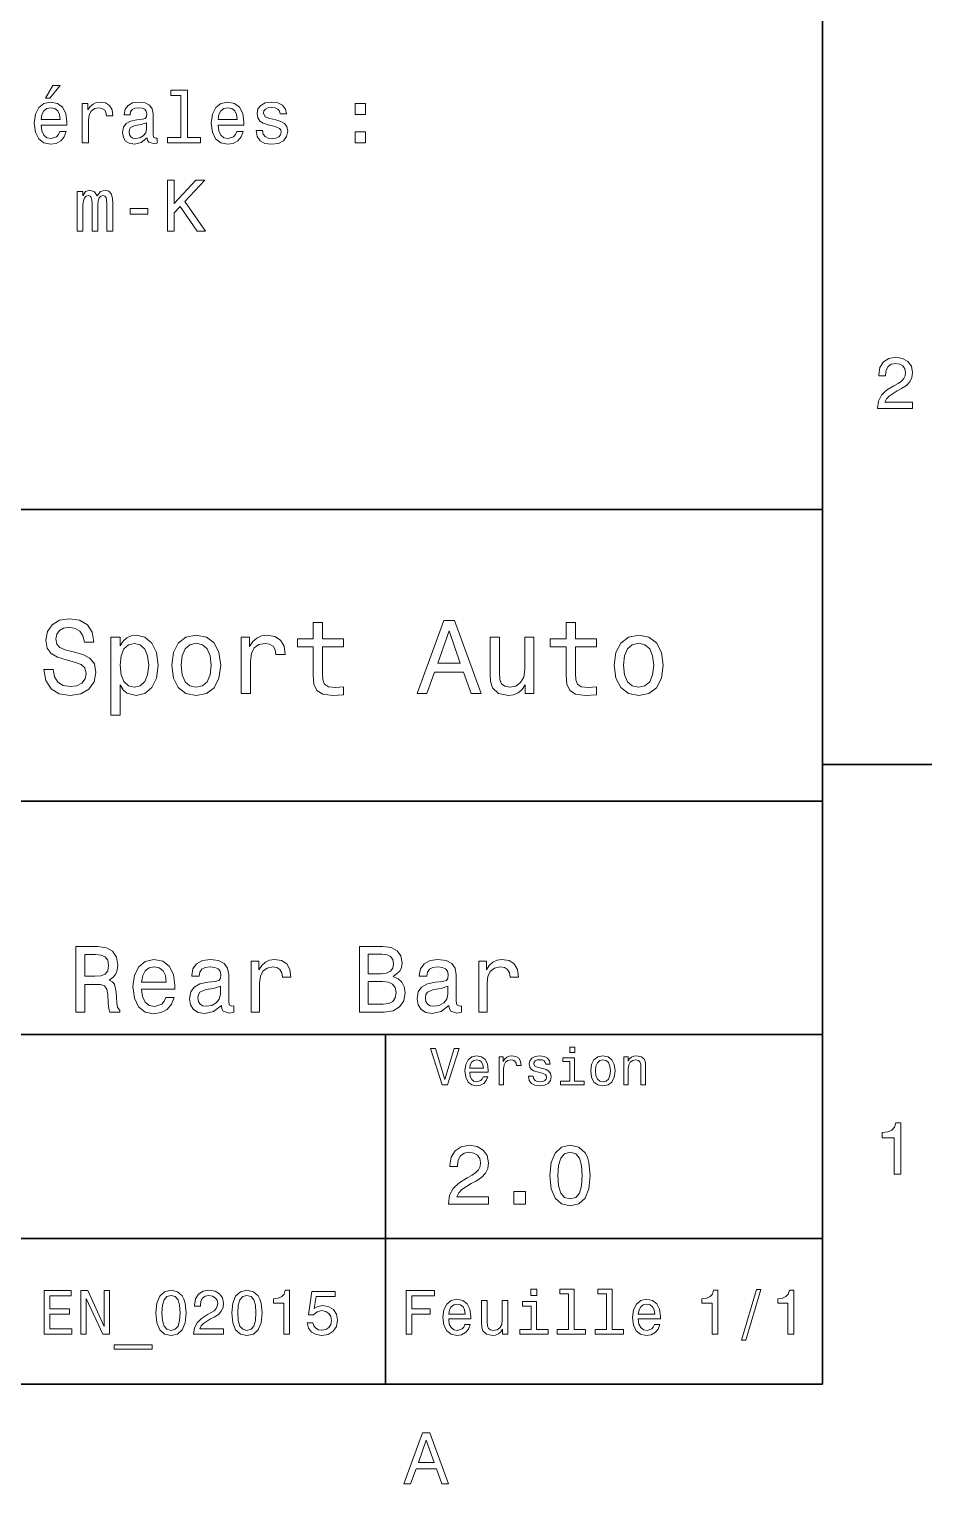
# Model space of a CAD drawing. Extents: x 0 to 297, y 0 to 210.
# Drawn here: x 232.5 to 294.5, y 3.2 to 103 of the extents above; entities that cross this region are included whole.
import ezdxf

# ---------------------------------------------------------------- set-up
doc = ezdxf.new("R2010")
doc.units = 0

msp = doc.modelspace()

# ---------------------------------------------------------------- linework, layer by layer
at = {"color": 7, "lineweight": 35}
for p, q in [((287, 10), (287, 200)), ((97, 70), (287, 70)), ((287, 70), (287, 10)), ((162, 50), (287, 50)), ((162, 34), (287, 34)), ((257, 10), (257, 34)), ((162, 20), (287, 20)), ((10, 10), (287, 10)), ((97, 10), (287, 10))]:
    msp.add_line(p, q, dxfattribs=at)
at = {"color": 7, "lineweight": 35, "ltscale": 0.1875}
msp.add_line((287, 52.5), (294.5, 52.5), dxfattribs=at)
at = {"color": 7, "lineweight": 13}
for points in [[(233.674347, 98.219742), (233.971893, 98.219742), (234.672913, 99.077087), (234.178665, 99.077087)], [(233.366714, 96.368874), (235.141922, 96.368874), (235.146973, 96.575645), (235.066284, 97.155617), (234.844376, 97.58934), (234.491348, 97.851585), (234.022339, 97.947403), (233.5634, 97.846542), (233.210373, 97.564117), (232.983429, 97.105186), (232.90274, 96.5), (232.978378, 95.879684), (233.205322, 95.425789), (233.553314, 95.143372), (234.007202, 95.047554), (234.400574, 95.113113), (234.723343, 95.284584), (234.960373, 95.556915), (235.096542, 95.920029), (234.657776, 95.920029), (234.567001, 95.7183), (234.435883, 95.567001), (234.062683, 95.445969), (233.775208, 95.501442), (233.55835, 95.677956), (233.417145, 95.965416), (233.366714, 96.353745)], [(236.180832, 95.143372), (236.624634, 95.143372), (236.624634, 96.691643), (236.670029, 97.064842), (236.806183, 97.33213), (237.028091, 97.493515), (237.325638, 97.548988), (237.547546, 97.513687), (237.713974, 97.412827), (237.814835, 97.241356), (237.850143, 97.009369), (238.298981, 97.009369), (238.238464, 97.41787), (238.072037, 97.710373), (237.794662, 97.886887), (237.416412, 97.947403), (237.15921, 97.907059), (236.937317, 97.806198), (236.740631, 97.634727), (236.58429, 97.40274), (236.58429, 97.851585), (236.180832, 97.851585)], [(240.65921, 95.496399), (240.65921, 95.48127), (240.684433, 95.309799), (240.760071, 95.188759), (241.077805, 95.092941), (241.324921, 95.133286), (241.324921, 95.476227), (241.219009, 95.461098), (241.077805, 95.526657), (241.052582, 95.728386), (241.052582, 97.130402), (240.992065, 97.488472), (240.815552, 97.740631), (240.507919, 97.89193), (240.074203, 97.947403), (239.650574, 97.886887), (239.337891, 97.715416), (239.141205, 97.448128), (239.075638, 97.0951), (239.075638, 97.064842), (239.47406, 97.064842), (239.509369, 97.276657), (239.620316, 97.427956), (239.801865, 97.51873), (240.059067, 97.554031), (240.306183, 97.528816), (240.482697, 97.453171), (240.588608, 97.322044), (240.623917, 97.140488), (240.603745, 96.928673), (240.523041, 96.822769), (240.32132, 96.772331), (239.943085, 96.731987), (239.509369, 96.641212), (239.201721, 96.479828), (239.020172, 96.227669), (238.964691, 95.854469), (239.015121, 95.521614), (239.171463, 95.274498), (239.42363, 95.118156), (239.771606, 95.062683), (240.240631, 95.168587)], [(242.969009, 98.391212), (242.969009, 95.516571), (242.056183, 95.516571), (242.056183, 95.143372), (244.320602, 95.143372), (244.320602, 95.516571), (243.412811, 95.516571), (243.412811, 98.764412), (242.273041, 98.764412), (242.273041, 98.391212)], [(245.510803, 96.368874), (247.286011, 96.368874), (247.291061, 96.575645), (247.210358, 97.155617), (246.988464, 97.58934), (246.635437, 97.851585), (246.166412, 97.947403), (245.707489, 97.846542), (245.354462, 97.564117), (245.127518, 97.105186), (245.046814, 96.5), (245.122467, 95.879684), (245.349411, 95.425789), (245.697403, 95.143372), (246.151291, 95.047554), (246.544662, 95.113113), (246.867432, 95.284584), (247.104462, 95.556915), (247.240631, 95.920029), (246.801865, 95.920029), (246.71109, 95.7183), (246.579956, 95.567001), (246.206757, 95.445969), (245.919296, 95.501442), (245.702438, 95.677956), (245.561234, 95.965416), (245.510803, 96.353745)], [(249.484863, 96.721901), (249.056183, 96.822769), (248.738464, 96.938759), (248.632553, 97.175789), (248.662811, 97.342216), (248.768723, 97.463257), (248.940186, 97.538902), (249.187317, 97.56916), (249.424347, 97.538902), (249.610947, 97.448128), (249.731979, 97.311958), (249.78241, 97.130402), (250.216125, 97.130402), (250.216125, 97.140488), (250.140472, 97.4683), (249.933716, 97.725502), (249.610947, 97.886887), (249.187317, 97.947403), (248.758636, 97.886887), (248.445953, 97.720459), (248.249268, 97.473343), (248.188751, 97.16066), (248.234146, 96.85807), (248.375351, 96.646255), (248.60733, 96.494957), (248.945236, 96.389046), (249.439468, 96.268013), (249.742065, 96.14193), (249.822754, 96.041069), (249.853012, 95.889771), (249.807632, 95.703171), (249.686584, 95.561958), (249.489899, 95.471184), (249.227661, 95.440926), (248.950287, 95.471184), (248.74855, 95.577087), (248.612381, 95.748558), (248.556915, 95.985588), (248.128235, 95.985588), (248.198837, 95.58213), (248.405609, 95.289627), (248.733429, 95.113113), (249.187317, 95.047554), (249.661377, 95.113113), (250.009354, 95.289627), (250.221176, 95.572044), (250.296814, 95.940201), (250.241348, 96.257927), (250.085007, 96.474785), (249.827805, 96.615997)], [(254.926514, 97.100143), (255.622467, 97.100143), (255.622467, 97.851585), (254.926514, 97.851585)], [(233.366714, 96.742073), (233.42218, 97.090057), (233.55835, 97.34726), (233.765121, 97.503601), (234.03746, 97.559074), (234.304749, 97.503601), (234.51152, 97.34726), (234.637604, 97.090057), (234.682983, 96.742073)], [(245.510803, 96.742073), (245.566269, 97.090057), (245.702438, 97.34726), (245.90921, 97.503601), (246.181549, 97.559074), (246.448837, 97.503601), (246.655609, 97.34726), (246.781693, 97.090057), (246.827087, 96.742073)], [(240.60878, 96.091499), (240.548264, 95.829254), (240.386887, 95.627518), (240.144806, 95.496399), (239.84726, 95.451012), (239.655609, 95.476227), (239.51944, 95.556915), (239.433716, 95.698128), (239.408493, 95.894814), (239.428665, 96.071327), (239.509369, 96.197403), (239.832123, 96.338615), (240.240631, 96.399132), (240.60878, 96.520172)], [(254.926514, 95.143372), (255.622467, 95.143372), (255.622467, 95.894814), (254.926514, 95.894814)], [(235.837891, 89.096542), (236.246399, 89.096542), (236.246399, 90.907059), (236.271606, 91.179398), (236.34726, 91.376083), (236.463257, 91.492073), (236.614548, 91.537468), (236.73558, 91.497116), (236.816284, 91.396255), (236.856628, 91.224785), (236.87175, 90.997841), (236.87175, 89.096542), (237.255035, 89.096542), (237.255035, 90.907059), (237.280258, 91.174355), (237.355896, 91.37104), (237.476944, 91.492073), (237.628235, 91.537468), (237.749268, 91.497116), (237.829971, 91.396255), (237.880402, 90.997841), (237.880402, 89.096542), (238.288895, 89.096542), (238.288895, 90.967583), (238.263687, 91.355911), (238.182983, 91.653458), (238.021606, 91.835014), (237.759369, 91.900574), (237.451721, 91.799713), (237.214691, 91.507202), (237.028091, 91.79467), (236.715408, 91.900574), (236.427948, 91.799713), (236.231262, 91.517288), (236.231262, 91.804756), (235.837891, 91.804756)], [(242.036011, 89.096542), (242.5, 89.096542), (242.5, 90.342216), (242.913544, 90.786026), (244.088608, 89.096542), (244.653442, 89.096542), (243.241348, 91.123917), (244.613098, 92.596542), (243.997833, 92.596542), (242.5, 90.977669), (242.5, 92.596542), (242.036011, 92.596542)], [(239.484146, 90.251442), (240.704605, 90.251442), (240.704605, 90.649857), (239.484146, 90.649857)], [(290.76947, 76.916786), (293.175079, 76.916786), (293.175079, 77.350502), (291.273773, 77.350502), (291.3797, 77.587532), (291.561249, 77.784218), (292.121033, 78.142288), (292.418579, 78.293587), (292.751434, 78.510445), (292.988464, 78.762604), (293.124634, 79.060158), (293.175079, 79.398056), (293.089355, 79.821686), (292.852325, 80.154541), (292.489197, 80.366356), (292.020172, 80.442001), (291.536041, 80.35627), (291.167877, 80.119232), (290.930847, 79.740997), (290.850159, 79.241714), (290.850159, 79.171112), (291.309082, 79.171112), (291.309082, 79.211456), (291.354462, 79.554398), (291.490631, 79.806557), (291.707489, 79.967941), (291.994965, 80.023415), (292.287476, 79.972984), (292.504333, 79.846901), (292.645538, 79.650215), (292.695984, 79.403099), (292.660675, 79.171112), (292.56485, 78.974426), (292.403473, 78.802956), (292.181549, 78.651657), (291.884003, 78.490273), (291.389771, 78.177589), (291.041779, 77.844742), (290.835022, 77.441284), (290.76947, 76.931915)], [(234.20462, 59.030979), (233.548996, 59.030979), (233.693085, 58.267288), (234.053314, 57.70533), (234.608078, 57.366714), (235.357361, 57.244236), (236.099426, 57.359509), (236.654175, 57.67651), (237.007202, 58.17363), (237.136902, 58.82925), (237.028824, 59.420029), (236.726227, 59.801872), (236.236313, 60.054031), (235.580704, 60.241352), (235.018738, 60.378242), (234.651306, 60.536743), (234.442368, 60.767288), (234.377533, 61.127522), (234.442368, 61.451729), (234.629684, 61.696686), (234.917877, 61.862389), (235.314133, 61.920029), (235.71759, 61.84798), (236.034592, 61.653458), (236.24353, 61.32925), (236.344391, 60.889767), (237, 60.889767), (237, 60.904179), (236.884735, 61.581409), (236.546112, 62.085732), (236.01297, 62.402737), (235.292511, 62.510807), (234.644104, 62.402737), (234.139771, 62.100143), (233.815567, 61.631844), (233.700287, 61.026657), (233.793961, 60.486309), (234.067734, 60.118874), (234.5, 59.873917), (235.09079, 59.6866), (235.674362, 59.520893), (236.113831, 59.362389), (236.380402, 59.131844), (236.47406, 58.757202), (236.387619, 58.375359), (236.164276, 58.087173), (235.825653, 57.907059), (235.386169, 57.849422), (234.896255, 57.928673), (234.521622, 58.159222), (234.283875, 58.533859)], [(252.05043, 60.579971), (252.05043, 58.64193), (252.093658, 58.015129), (252.29538, 57.582851), (252.698853, 57.330688), (253.383286, 57.244236), (254.132568, 57.280258), (254.132568, 57.827808), (253.585022, 57.78458), (253.087891, 57.842216), (252.82132, 58.022331), (252.706055, 58.324928), (252.684448, 58.75), (252.684448, 60.579971), (254.132568, 60.579971), (254.132568, 61.120316), (252.684448, 61.120316), (252.684448, 62.251438), (252.05043, 62.251438), (252.05043, 61.120316), (250.955322, 61.120316), (250.955322, 60.579971)], [(259.175781, 57.381123), (259.838623, 57.381123), (260.364563, 58.850864), (262.360229, 58.850864), (262.886169, 57.381123), (263.563416, 57.381123), (261.733429, 62.388329), (260.998566, 62.388329)], [(269.399109, 60.579971), (269.399109, 58.64193), (269.442352, 58.015129), (269.644073, 57.582851), (270.047546, 57.330688), (270.731995, 57.244236), (271.481262, 57.280258), (271.481262, 57.827808), (270.933716, 57.78458), (270.436584, 57.842216), (270.170013, 58.022331), (270.054749, 58.324928), (270.033142, 58.75), (270.033142, 60.579971), (271.481262, 60.579971), (271.481262, 61.120316), (270.033142, 61.120316), (270.033142, 62.251438), (269.399109, 62.251438), (269.399109, 61.120316), (268.304016, 61.120316), (268.304016, 60.579971)], [(238.786743, 60.652016), (238.786743, 61.25), (238.15274, 61.25), (238.15274, 55.882565), (238.786743, 55.882565), (238.786743, 57.971901), (239.010101, 57.633286), (239.262253, 57.409943), (239.896271, 57.244236), (240.50145, 57.381123), (240.976959, 57.791786), (241.286743, 58.440201), (241.402023, 59.319164), (241.286743, 60.190922), (240.976959, 60.839336), (240.50145, 61.242794), (239.896271, 61.386887), (239.550446, 61.343658), (239.255051, 61.206772), (239.002899, 60.976223)], [(242.338623, 59.311958), (242.453888, 58.432995), (242.785309, 57.78458), (243.311249, 57.381123), (244.017303, 57.244236), (244.716141, 57.381123), (245.242081, 57.777374), (245.573486, 58.425793), (245.695969, 59.311958), (245.573486, 60.190922), (245.242081, 60.846542), (244.716141, 61.242794), (244.017303, 61.386887), (243.311249, 61.242794), (242.785309, 60.839336), (242.453888, 60.190922)], [(247.100861, 57.381123), (247.734863, 57.381123), (247.734863, 59.592937), (247.799713, 60.12608), (247.994232, 60.507923), (248.311249, 60.738472), (248.736313, 60.817722), (249.053314, 60.767288), (249.291077, 60.623199), (249.435165, 60.378242), (249.485596, 60.046829), (250.126801, 60.046829), (250.040344, 60.630402), (249.802597, 61.048271), (249.406342, 61.30043), (248.865997, 61.386887), (248.498566, 61.32925), (248.181549, 61.185158), (247.900574, 60.940201), (247.677246, 60.608788), (247.677246, 61.25), (247.100861, 61.25)], [(260.595093, 59.463257), (261.365997, 61.667866), (262.136902, 59.463257)], [(267.194519, 61.25), (266.560516, 61.25), (266.560516, 59.016571), (266.488464, 58.497837), (266.279541, 58.123196), (265.955322, 57.892651), (265.530243, 57.820602), (265.19165, 57.878242), (264.975494, 58.051151), (264.853027, 58.346542), (264.824219, 58.764408), (264.824219, 61.25), (264.190186, 61.25), (264.190186, 58.706772), (264.211792, 58.195244), (264.348694, 57.770172), (264.766571, 57.381123), (265.436584, 57.244236), (265.796814, 57.294666), (266.106628, 57.424351), (266.373199, 57.647694), (266.589325, 57.971901), (266.589325, 57.381123), (267.194519, 57.381123)], [(272.698853, 59.311958), (272.814117, 58.432995), (273.145508, 57.78458), (273.671448, 57.381123), (274.377502, 57.244236), (275.076355, 57.381123), (275.602295, 57.777374), (275.933716, 58.425793), (276.056183, 59.311958), (275.933716, 60.190922), (275.602295, 60.846542), (275.076355, 61.242794), (274.377502, 61.386887), (273.671448, 61.242794), (273.145508, 60.839336), (272.814117, 60.190922)], [(239.788193, 57.8134), (239.363129, 57.907059), (239.053314, 58.195244), (238.858795, 58.663544), (238.793945, 59.319164), (238.858795, 59.967579), (239.053314, 60.435879), (239.363129, 60.716858), (239.788193, 60.817722), (240.177246, 60.716858), (240.48703, 60.428673), (240.681564, 59.960373), (240.753601, 59.319164), (240.681564, 58.67075), (240.48703, 58.195244), (240.177246, 57.907059)], [(242.98703, 59.319164), (243.05188, 59.967579), (243.253601, 60.435879), (243.57782, 60.72406), (244.017303, 60.824928), (244.449585, 60.72406), (244.773773, 60.443081), (244.97551, 59.967579), (245.047546, 59.319164), (244.97551, 58.663544), (244.773773, 58.188038), (244.449585, 57.899853), (244.017303, 57.806194), (243.57782, 57.899853), (243.253601, 58.188038), (243.05188, 58.663544)], [(273.34726, 59.319164), (273.412109, 59.967579), (273.613831, 60.435879), (273.938019, 60.72406), (274.377502, 60.824928), (274.809784, 60.72406), (275.134003, 60.443081), (275.335724, 59.967579), (275.407776, 59.319164), (275.335724, 58.663544), (275.134003, 58.188038), (274.809784, 57.899853), (274.377502, 57.806194), (273.938019, 57.899853), (273.613831, 58.188038), (273.412109, 58.663544)], [(235.764404, 35.530258), (236.367432, 35.530258), (236.367432, 37.430115), (236.983429, 37.430115), (237.437317, 37.41066), (237.722626, 37.319885), (237.878235, 37.105907), (237.943085, 36.723343), (237.975494, 36.139767), (238.014404, 35.757202), (238.092209, 35.530258), (238.773041, 35.530258), (238.773041, 35.653458), (238.623917, 35.835014), (238.572037, 36.172188), (238.526657, 36.898415), (238.416412, 37.4366), (238.267288, 37.605186), (238.033859, 37.728386), (238.293228, 37.890488), (238.474777, 38.117435), (238.591492, 38.402737), (238.630402, 38.746395), (238.539612, 39.291065), (238.280258, 39.699566), (237.852295, 39.945965), (237.268723, 40.030258), (235.764404, 40.030258)], [(257.538177, 37.961815), (257.992065, 38.337894), (258.108795, 38.590778), (258.147705, 38.902016), (258.063385, 39.388329), (257.810516, 39.738472), (257.402008, 39.95245), (256.831421, 40.030258), (255.229828, 40.030258), (255.229828, 35.530258), (256.92218, 35.530258), (257.525208, 35.621037), (257.972626, 35.886887), (258.251434, 36.308357), (258.348694, 36.87896), (258.290344, 37.261528), (258.134705, 37.57925), (257.881836, 37.812679)], [(237.100143, 39.479107), (237.495667, 39.440201), (237.77449, 39.317001), (237.949554, 39.090057), (238.007919, 38.733429), (237.943085, 38.357346), (237.768005, 38.130402), (237.469727, 38.013687), (237.061234, 37.981266), (236.367432, 37.981266), (236.367432, 39.479107)], [(240.270889, 37.105907), (242.553314, 37.105907), (242.559784, 37.371758), (242.456055, 38.117435), (242.170746, 38.675072), (241.716858, 39.012245), (241.113831, 39.135445), (240.523773, 39.005764), (240.069885, 38.642651), (239.778091, 38.052593), (239.674347, 37.274494), (239.771606, 36.476944), (240.0634, 35.893372), (240.510803, 35.530258), (241.094376, 35.407059), (241.600143, 35.491352), (242.015121, 35.711815), (242.319885, 36.061958), (242.494949, 36.528816), (241.930832, 36.528816), (241.814117, 36.269451), (241.645523, 36.074928), (241.165695, 35.919308), (240.796112, 35.990631), (240.517288, 36.217579), (240.335724, 36.587173), (240.270889, 37.086452)], [(245.743515, 35.98415), (245.743515, 35.964695), (245.775925, 35.744236), (245.873199, 35.588615), (246.281693, 35.465416), (246.599426, 35.517288), (246.599426, 35.958214), (246.463257, 35.938759), (246.281693, 36.023052), (246.249268, 36.282421), (246.249268, 38.085014), (246.171463, 38.545387), (245.944519, 38.869595), (245.548981, 39.064121), (244.991348, 39.135445), (244.446686, 39.057636), (244.044662, 38.837173), (243.791779, 38.493515), (243.707489, 38.039623), (243.707489, 38.000721), (244.219727, 38.000721), (244.265121, 38.273052), (244.407776, 38.467579), (244.641205, 38.584293), (244.971893, 38.629681), (245.289612, 38.59726), (245.516571, 38.5), (245.65274, 38.331409), (245.69812, 38.09798), (245.67218, 37.825645), (245.568436, 37.68948), (245.309067, 37.624638), (244.822754, 37.572765), (244.265121, 37.456051), (243.869598, 37.248558), (243.636169, 36.924351), (243.564835, 36.444523), (243.629669, 36.016571), (243.830688, 35.698845), (244.154892, 35.497837), (244.602295, 35.426514), (245.205322, 35.562679)], [(247.792496, 35.530258), (248.363098, 35.530258), (248.363098, 37.520893), (248.421463, 38.000721), (248.596527, 38.344379), (248.881836, 38.551872), (249.264404, 38.623199), (249.549713, 38.577808), (249.763672, 38.448124), (249.893372, 38.227665), (249.938751, 37.929394), (250.515839, 37.929394), (250.438034, 38.454609), (250.22406, 38.830692), (249.867432, 39.057636), (249.381119, 39.135445), (249.050415, 39.083572), (248.765121, 38.953888), (248.512238, 38.733429), (248.311234, 38.435158), (248.311234, 39.012245), (247.792496, 39.012245)], [(256.708191, 38.162823), (255.826355, 38.162823), (255.826355, 39.492073), (256.760071, 39.492073), (257.110229, 39.453171), (257.356628, 39.336452), (257.505768, 39.135445), (257.557617, 38.837173), (257.499268, 38.538902), (257.343658, 38.331409), (257.07782, 38.201729)], [(261.357361, 35.98415), (261.357361, 35.964695), (261.389771, 35.744236), (261.48703, 35.588615), (261.895538, 35.465416), (262.213257, 35.517288), (262.213257, 35.958214), (262.077087, 35.938759), (261.895538, 36.023052), (261.863098, 36.282421), (261.863098, 38.085014), (261.785309, 38.545387), (261.55835, 38.869595), (261.162811, 39.064121), (260.605164, 39.135445), (260.060516, 39.057636), (259.658508, 38.837173), (259.405609, 38.493515), (259.32132, 38.039623), (259.32132, 38.000721), (259.833557, 38.000721), (259.878967, 38.273052), (260.021606, 38.467579), (260.255035, 38.584293), (260.585724, 38.629681), (260.903442, 38.59726), (261.130402, 38.5), (261.266571, 38.331409), (261.311951, 38.09798), (261.286011, 37.825645), (261.182281, 37.68948), (260.922913, 37.624638), (260.436584, 37.572765), (259.878967, 37.456051), (259.483429, 37.248558), (259.25, 36.924351), (259.17868, 36.444523), (259.2435, 36.016571), (259.444519, 35.698845), (259.768738, 35.497837), (260.216125, 35.426514), (260.819153, 35.562679)], [(263.406342, 35.530258), (263.976929, 35.530258), (263.976929, 37.520893), (264.035278, 38.000721), (264.210388, 38.344379), (264.495667, 38.551872), (264.878235, 38.623199), (265.163544, 38.577808), (265.377502, 38.448124), (265.507202, 38.227665), (265.552582, 37.929394), (266.129669, 37.929394), (266.05188, 38.454609), (265.837891, 38.830692), (265.481262, 39.057636), (264.994934, 39.135445), (264.664246, 39.083572), (264.378967, 38.953888), (264.126068, 38.733429), (263.925049, 38.435158), (263.925049, 39.012245), (263.406342, 39.012245)], [(240.270889, 37.585735), (240.342209, 38.033138), (240.517288, 38.363831), (240.783142, 38.564842), (241.13327, 38.636166), (241.476944, 38.564842), (241.742798, 38.363831), (241.904892, 38.033138), (241.963257, 37.585735)], [(245.678665, 36.749279), (245.600861, 36.412102), (245.393372, 36.152737), (245.082123, 35.98415), (244.699554, 35.925793), (244.453156, 35.958214), (244.278091, 36.061958), (244.167862, 36.243515), (244.135437, 36.496395), (244.161377, 36.723343), (244.265121, 36.885445), (244.680115, 37.067001), (245.205322, 37.14481), (245.678665, 37.30043)], [(256.850861, 36.068443), (255.826355, 36.068443), (255.826355, 37.618156), (256.792511, 37.618156), (257.200989, 37.572765), (257.492798, 37.4366), (257.667847, 37.203171), (257.726227, 36.865993), (257.667847, 36.509365), (257.505768, 36.262966), (257.233429, 36.113831)], [(261.292511, 36.749279), (261.214691, 36.412102), (261.007202, 36.152737), (260.695953, 35.98415), (260.313385, 35.925793), (260.067017, 35.958214), (259.891937, 36.061958), (259.781677, 36.243515), (259.749268, 36.496395), (259.775208, 36.723343), (259.878967, 36.885445), (260.293945, 37.067001), (260.819153, 37.14481), (261.292511, 37.30043)], [(261.71109, 33.03458), (261.08429, 30.905619), (260.439484, 33.03458), (260.09726, 33.03458), (260.904175, 30.530979), (261.264404, 30.530979), (262.053314, 33.03458)], [(269.992798, 33.117435), (269.657776, 33.117435), (269.657776, 32.757202), (269.992798, 32.757202)], [(262.784576, 31.40634), (264.052582, 31.40634), (264.056183, 31.554033), (263.998566, 31.9683), (263.840057, 32.278099), (263.587891, 32.465416), (263.252869, 32.533859), (262.925079, 32.461815), (262.672913, 32.260086), (262.510803, 31.932276), (262.453156, 31.5), (262.507202, 31.056915), (262.669312, 30.732708), (262.917877, 30.530979), (263.242065, 30.462536), (263.523041, 30.509365), (263.753601, 30.631844), (263.922913, 30.826368), (264.020172, 31.085733), (263.706787, 31.085733), (263.641937, 30.941643), (263.548279, 30.833572), (263.281708, 30.747118), (263.076355, 30.786743), (262.921478, 30.912823), (262.820618, 31.118155), (262.784576, 31.395533)], [(262.784576, 31.672911), (262.824219, 31.921469), (262.921478, 32.105186), (263.069153, 32.216858), (263.263702, 32.256485), (263.45462, 32.216858), (263.602295, 32.105186), (263.692352, 31.921469), (263.724792, 31.672911)], [(264.794678, 30.530979), (265.111664, 30.530979), (265.111664, 31.636887), (265.144104, 31.903458), (265.241364, 32.094379), (265.399841, 32.209652), (265.612396, 32.249279), (265.770905, 32.224064), (265.889771, 32.152016), (265.961823, 32.029537), (265.98703, 31.863832), (266.307648, 31.863832), (266.264404, 32.155621), (266.145538, 32.364552), (265.947418, 32.490635), (265.677246, 32.533859), (265.49353, 32.505043), (265.335022, 32.432995), (265.194519, 32.310516), (265.082855, 32.144814), (265.082855, 32.465416), (264.794678, 32.465416)], [(267.791779, 31.658501), (267.485596, 31.730547), (267.258636, 31.8134), (267.182983, 31.982708), (267.20462, 32.101585), (267.280273, 32.188038), (267.40274, 32.242073), (267.579254, 32.263687), (267.748566, 32.242073), (267.881836, 32.177231), (267.968292, 32.079971), (268.004333, 31.950287), (268.314117, 31.950287), (268.314117, 31.957493), (268.260101, 32.191643), (268.112396, 32.375359), (267.881836, 32.490635), (267.579254, 32.533859), (267.273041, 32.490635), (267.049713, 32.371758), (266.90921, 32.195244), (266.865997, 31.971901), (266.898407, 31.755764), (266.999268, 31.604465), (267.164978, 31.496397), (267.406342, 31.420748), (267.759369, 31.334293), (267.975494, 31.244236), (268.033142, 31.17219), (268.054749, 31.064121), (268.022339, 30.930836), (267.935883, 30.829971), (267.79538, 30.765129), (267.608063, 30.743515), (267.409943, 30.765129), (267.265839, 30.840778), (267.168579, 30.963255), (267.128967, 31.132565), (266.822754, 31.132565), (266.873199, 30.844379), (267.020905, 30.635447), (267.255035, 30.509365), (267.579254, 30.462536), (267.917877, 30.509365), (268.166412, 30.635447), (268.317719, 30.837175), (268.371765, 31.100143), (268.332123, 31.327089), (268.220459, 31.481987), (268.036743, 31.582851)], [(269.981995, 30.79755), (269.981995, 32.400574), (269.167877, 32.400574), (269.167877, 32.130402), (269.664978, 32.130402), (269.664978, 30.79755), (269.016571, 30.79755), (269.016571, 30.530979), (270.637604, 30.530979), (270.637604, 30.79755)], [(271.087891, 31.496397), (271.145538, 31.056915), (271.311249, 30.732708), (271.574219, 30.530979), (271.927246, 30.462536), (272.276672, 30.530979), (272.539612, 30.729107), (272.705322, 31.053314), (272.766571, 31.496397), (272.705322, 31.935879), (272.539612, 32.263687), (272.276672, 32.461815), (271.927246, 32.533859), (271.574219, 32.461815), (271.311249, 32.260086), (271.145538, 31.935879)], [(271.412109, 31.5), (271.444519, 31.824207), (271.54538, 32.058357), (271.707489, 32.20245), (271.927246, 32.25288), (272.143372, 32.20245), (272.305481, 32.061958), (272.406342, 31.824207), (272.442352, 31.5), (272.406342, 31.17219), (272.305481, 30.934437), (272.143372, 30.790344), (271.927246, 30.743515), (271.707489, 30.790344), (271.54538, 30.934437), (271.444519, 31.17219)], [(273.350159, 30.530979), (273.667145, 30.530979), (273.667145, 31.647694), (273.699554, 31.903458), (273.804047, 32.090778), (273.966125, 32.206051), (274.182281, 32.249279), (274.355194, 32.213257), (274.463257, 32.115993), (274.517303, 31.95389), (274.535309, 31.737751), (274.535309, 30.530979), (274.852295, 30.530979), (274.852295, 31.802593), (274.837891, 32.058357), (274.773041, 32.270893), (274.560516, 32.465416), (274.229095, 32.533859), (274.04538, 32.508644), (273.890503, 32.440201), (273.757202, 32.324928), (273.65274, 32.170029), (273.65274, 32.465416), (273.350159, 32.465416)], [(291.909241, 24.416786), (292.368164, 24.416786), (292.368164, 27.942001), (292.025208, 27.942001), (291.934448, 27.634365), (291.752899, 27.427593), (291.475525, 27.306557), (291.092224, 27.266211), (291.092224, 26.90814), (291.909241, 26.90814)], [(261.328522, 22.360231), (264.07782, 22.360231), (264.07782, 22.855909), (261.904907, 22.855909), (262.02594, 23.126802), (262.233429, 23.351585), (262.873199, 23.760807), (263.213257, 23.933718), (263.593658, 24.181557), (263.864563, 24.469742), (264.020172, 24.809799), (264.07782, 25.195967), (263.979828, 25.680117), (263.708923, 26.06052), (263.293945, 26.302595), (262.757935, 26.38905), (262.20462, 26.291067), (261.783875, 26.020174), (261.51297, 25.587896), (261.420746, 25.017292), (261.420746, 24.9366), (261.945251, 24.9366), (261.945251, 24.98271), (261.997131, 25.374641), (262.15274, 25.662825), (262.400574, 25.847263), (262.729095, 25.910664), (263.063416, 25.853027), (263.311249, 25.708935), (263.472626, 25.48415), (263.530273, 25.201729), (263.489899, 24.9366), (263.380402, 24.711817), (263.195953, 24.51585), (262.942352, 24.342941), (262.602295, 24.158503), (262.037476, 23.801153), (261.639771, 23.42075), (261.403473, 22.959656), (261.328522, 22.377522)], [(268.285309, 24.314121), (268.371765, 23.409224), (268.642639, 22.763689), (269.074921, 22.371759), (269.674347, 22.244957), (270.268005, 22.371759), (270.700287, 22.763689), (270.965424, 23.409224), (271.057648, 24.314121), (270.965424, 25.213257), (270.855896, 25.570606), (270.700287, 25.864553), (270.268005, 26.256485), (269.674347, 26.38905), (269.074921, 26.256485), (268.642639, 25.858791), (268.371765, 25.213257)], [(268.838623, 24.314121), (268.884735, 25.011528), (269.028809, 25.51297), (269.288177, 25.806917), (269.674347, 25.910664), (270.054749, 25.806917), (270.314117, 25.51297), (270.458221, 25.011528), (270.504333, 24.314121), (270.458221, 23.610952), (270.314117, 23.10951), (270.054749, 22.815563), (269.674347, 22.717581), (269.288177, 22.815563), (269.028809, 23.10951), (268.884735, 23.610952)], [(265.806915, 22.360231), (266.602295, 22.360231), (266.602295, 23.219021), (265.806915, 23.219021)], [(233.574921, 13.428675), (235.476944, 13.428675), (235.476944, 13.791787), (233.97261, 13.791787), (233.97261, 14.807637), (235.312668, 14.807637), (235.312668, 15.166427), (233.97261, 15.166427), (233.97261, 16.065563), (235.442352, 16.065563), (235.442352, 16.428675), (233.574921, 16.428675)], [(236.099411, 13.428675), (236.458206, 13.428675), (236.458206, 15.888329), (237.608063, 13.428675), (238.070602, 13.428675), (238.070602, 16.428675), (237.707489, 16.428675), (237.707489, 13.969021), (236.570602, 16.428675), (236.099411, 16.428675)], [(241.247833, 14.894093), (241.312668, 14.215418), (241.515839, 13.731268), (241.840057, 13.43732), (242.289612, 13.342219), (242.734863, 13.43732), (243.059067, 13.731268), (243.257919, 14.215418), (243.327087, 14.894093), (243.257919, 15.568444), (243.175781, 15.836456), (243.059067, 16.056917), (242.734863, 16.350864), (242.289612, 16.450289), (241.840057, 16.350864), (241.515839, 16.052593), (241.312668, 15.568444)], [(241.662811, 14.894093), (241.697403, 15.417148), (241.805466, 15.793228), (242, 16.013689), (242.289612, 16.091499), (242.574921, 16.013689), (242.76944, 15.793228), (242.877518, 15.417148), (242.912094, 14.894093), (242.877518, 14.366715), (242.76944, 13.990634), (242.574921, 13.770173), (242.289612, 13.696686), (242, 13.770173), (241.805466, 13.990634), (241.697403, 14.366715)], [(243.837173, 13.428675), (245.899124, 13.428675), (245.899124, 13.800432), (244.26944, 13.800432), (244.360229, 14.003603), (244.515839, 14.172191), (244.995667, 14.479107), (245.250717, 14.60879), (245.536011, 14.794669), (245.739182, 15.010807), (245.855896, 15.26585), (245.899124, 15.555476), (245.825638, 15.918589), (245.622467, 16.203892), (245.311234, 16.385447), (244.90921, 16.450289), (244.494232, 16.376802), (244.178665, 16.173632), (243.975494, 15.849424), (243.906342, 15.421471), (243.906342, 15.360951), (244.299713, 15.360951), (244.299713, 15.395534), (244.338608, 15.689482), (244.455322, 15.905621), (244.641205, 16.043949), (244.887604, 16.091499), (245.138321, 16.048271), (245.324203, 15.940203), (245.445236, 15.771614), (245.488464, 15.559799), (245.458206, 15.360951), (245.376068, 15.192364), (245.237747, 15.045389), (245.047546, 14.915707), (244.792496, 14.777378), (244.368866, 14.509366), (244.070602, 14.224064), (243.893372, 13.878242), (243.837173, 13.441643)], [(246.452438, 14.894093), (246.517288, 14.215418), (246.720459, 13.731268), (247.044662, 13.43732), (247.494232, 13.342219), (247.939468, 13.43732), (248.263687, 13.731268), (248.462524, 14.215418), (248.531693, 14.894093), (248.462524, 15.568444), (248.380402, 15.836456), (248.263687, 16.056917), (247.939468, 16.350864), (247.494232, 16.450289), (247.044662, 16.350864), (246.720459, 16.052593), (246.517288, 15.568444)], [(246.867432, 14.894093), (246.902008, 15.417148), (247.010086, 15.793228), (247.204605, 16.013689), (247.494232, 16.091499), (247.779526, 16.013689), (247.97406, 15.793228), (248.082123, 15.417148), (248.116714, 14.894093), (248.082123, 14.366715), (247.97406, 13.990634), (247.779526, 13.770173), (247.494232, 13.696686), (247.204605, 13.770173), (247.010086, 13.990634), (246.902008, 14.366715)], [(250.018723, 13.428675), (250.412094, 13.428675), (250.412094, 16.450289), (250.118149, 16.450289), (250.040344, 16.1866), (249.88472, 16.009367), (249.646973, 15.905621), (249.318436, 15.871038), (249.318436, 15.564121), (250.018723, 15.564121)], [(251.626801, 14.211096), (251.721893, 13.856628), (251.933716, 13.579971), (252.244949, 13.407061), (252.642639, 13.342219), (253.079239, 13.42003), (253.420746, 13.631845), (253.636887, 13.969021), (253.719009, 14.401298), (253.645523, 14.803314), (253.438034, 15.118876), (253.113831, 15.322046), (252.694519, 15.395534), (252.370316, 15.34366), (252.119598, 15.201009), (252.240631, 16.009367), (253.554749, 16.009367), (253.554749, 16.363834), (251.951004, 16.363834), (251.713257, 14.773055), (252.059067, 14.773055), (252.309784, 14.976225), (252.629669, 15.049712), (252.906342, 15.002162), (253.118149, 14.863833), (253.252151, 14.652018), (253.299713, 14.379683), (253.252151, 14.107349), (253.113831, 13.895534), (252.902008, 13.761528), (252.629669, 13.713977), (252.400574, 13.744237), (252.223343, 13.84366), (252.093658, 13.99928), (252.028809, 14.211096)], [(258.414978, 13.428675), (258.817017, 13.428675), (258.817017, 14.807637), (260.079254, 14.807637), (260.079254, 15.166427), (258.817017, 15.166427), (258.817017, 16.065563), (260.368866, 16.065563), (260.368866, 16.428675), (258.414978, 16.428675)], [(267.389038, 16.532421), (266.98703, 16.532421), (266.98703, 16.100145), (267.389038, 16.100145)], [(269.572052, 16.212536), (269.572052, 13.748559), (268.789612, 13.748559), (268.789612, 13.428675), (270.73056, 13.428675), (270.73056, 13.748559), (269.952454, 13.748559), (269.952454, 16.532421), (268.975494, 16.532421), (268.975494, 16.212536)], [(272.174347, 16.212536), (272.174347, 13.748559), (271.391937, 13.748559), (271.391937, 13.428675), (273.332855, 13.428675), (273.332855, 13.748559), (272.554749, 13.748559), (272.554749, 16.532421), (271.57782, 16.532421), (271.57782, 16.212536)], [(279.416443, 13.428675), (279.809814, 13.428675), (279.809814, 16.450289), (279.515839, 16.450289), (279.438049, 16.1866), (279.28241, 16.009367), (279.044678, 15.905621), (278.716125, 15.871038), (278.716125, 15.564121), (279.416443, 15.564121)], [(281.42218, 13.026657), (281.720459, 13.026657), (282.766571, 16.510807), (282.463989, 16.510807)], [(284.621033, 13.428675), (285.014404, 13.428675), (285.014404, 16.450289), (284.720459, 16.450289), (284.642639, 16.1866), (284.48703, 16.009367), (284.249268, 15.905621), (283.920746, 15.871038), (283.920746, 15.564121), (284.621033, 15.564121)], [(261.341492, 14.479107), (262.863098, 14.479107), (262.867432, 14.656341), (262.798279, 15.153459), (262.608063, 15.525217), (262.305481, 15.75), (261.903473, 15.832133), (261.510101, 15.745678), (261.207489, 15.503603), (261.01297, 15.110231), (260.943817, 14.591499), (261.008636, 14.059798), (261.203156, 13.67075), (261.501434, 13.428675), (261.890503, 13.346542), (262.227661, 13.402739), (262.504333, 13.549712), (262.707489, 13.783141), (262.824219, 14.09438), (262.44812, 14.09438), (262.370331, 13.92147), (262.257935, 13.791787), (261.938049, 13.688041), (261.69165, 13.735591), (261.505768, 13.886888), (261.384735, 14.133286), (261.341492, 14.466139)], [(261.341492, 14.798992), (261.389038, 15.097262), (261.505768, 15.317724), (261.682983, 15.45173), (261.916412, 15.49928), (262.145538, 15.45173), (262.322754, 15.317724), (262.430847, 15.097262), (262.469727, 14.798992)], [(265.400574, 15.75), (265.020172, 15.75), (265.020172, 14.409943), (264.976959, 14.098703), (264.851593, 13.873919), (264.657074, 13.735591), (264.402008, 13.692364), (264.198853, 13.726946), (264.069153, 13.830692), (263.995667, 14.007925), (263.978394, 14.258646), (263.978394, 15.75), (263.597992, 15.75), (263.597992, 14.224064), (263.610962, 13.917148), (263.693085, 13.662104), (263.943817, 13.428675), (264.345825, 13.346542), (264.561951, 13.376801), (264.747833, 13.454611), (264.907776, 13.588617), (265.037476, 13.783141), (265.037476, 13.428675), (265.400574, 13.428675)], [(267.376068, 13.748559), (267.376068, 15.672191), (266.399139, 15.672191), (266.399139, 15.347983), (266.995667, 15.347983), (266.995667, 13.748559), (266.21759, 13.748559), (266.21759, 13.428675), (268.162811, 13.428675), (268.162811, 13.748559)], [(274.353027, 14.479107), (275.874634, 14.479107), (275.878967, 14.656341), (275.809814, 15.153459), (275.619598, 15.525217), (275.317017, 15.75), (274.914978, 15.832133), (274.521606, 15.745678), (274.219025, 15.503603), (274.024506, 15.110231), (273.955322, 14.591499), (274.020172, 14.059798), (274.214691, 13.67075), (274.51297, 13.428675), (274.902008, 13.346542), (275.239197, 13.402739), (275.515839, 13.549712), (275.719025, 13.783141), (275.835724, 14.09438), (275.459656, 14.09438), (275.381836, 13.92147), (275.26944, 13.791787), (274.949554, 13.688041), (274.703186, 13.735591), (274.517303, 13.886888), (274.39624, 14.133286), (274.353027, 14.466139)], [(274.353027, 14.798992), (274.400574, 15.097262), (274.517303, 15.317724), (274.694519, 15.45173), (274.927948, 15.49928), (275.157074, 15.45173), (275.33429, 15.317724), (275.442352, 15.097262), (275.481262, 14.798992)], [(238.386154, 12.711096), (238.386154, 12.408502), (240.988464, 12.408502), (240.988464, 12.711096)], [(258.266846, 3.166787), (258.730835, 3.166787), (259.098999, 4.195605), (260.495972, 4.195605), (260.864105, 3.166787), (261.338165, 3.166787), (260.05719, 6.67183), (259.542786, 6.67183)], [(259.260376, 4.624279), (259.799988, 6.167507), (260.33963, 4.624279)]]:
    msp.add_lwpolyline(points, close=True, dxfattribs=at)

doc.saveas('drawing.dxf')
